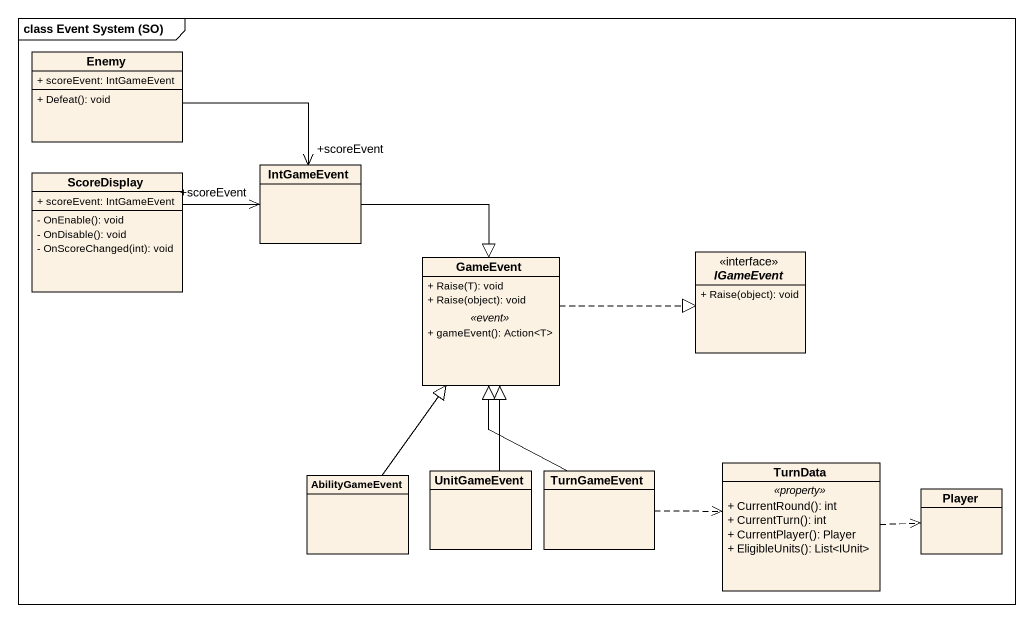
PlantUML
@startuml
mainframe class Event System (SO)
hide circle
hide empty members
skinparam classAttributeIconSize 0
class Enemy {
  + scoreEvent: IntGameEvent
  + Defeat(): void
}
class ScoreDisplay {
  + scoreEvent: IntGameEvent
  - OnEnable(): void
  - OnDisable(): void
  - OnScoreChanged(int): void
}
class IntGameEvent
interface IGameEvent {
  + Raise(object): void
}
class GameEvent {
  + Raise(T): void
  + Raise(object): void
  .. <<event>> ..
  + gameEvent(): Action<T>
}
class AbilityGameEvent
class UnitGameEvent
class TurnGameEvent
class TurnData {
  .. <<property>> ..
  + CurrentRound(): int
  + CurrentTurn(): int
  + CurrentPlayer(): Player
  + EligibleUnits(): List<IUnit>
}
class Player
Enemy -right-> "+scoreEvent" IntGameEvent
ScoreDisplay -right-> "+scoreEvent" IntGameEvent
IntGameEvent --|> GameEvent
GameEvent .right.|> IGameEvent
AbilityGameEvent -up-|> GameEvent
UnitGameEvent -up-|> GameEvent
TurnGameEvent -up-|> GameEvent
TurnGameEvent .right.> TurnData
TurnData .right.> Player
@enduml
